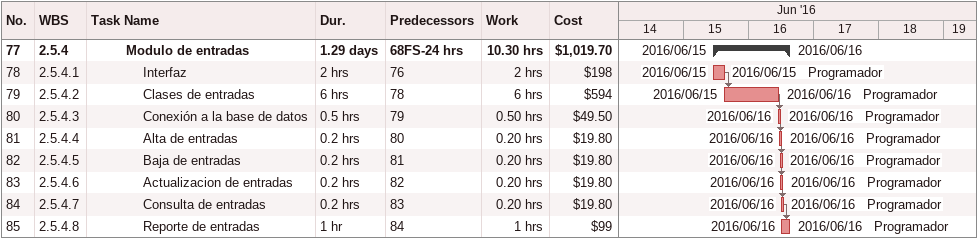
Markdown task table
| ID | WBS | Task | Duration | Start | Finish | Predecessors | Resources | Work (h) | Cost ($) |
|---|---|---|---|---|---|---|---|---|---|
| 77 | 2.5.4 | **Modulo de entradas** | 1.29d | 2016-06-15 | 2016-06-16 | 68FS-24h |  | 10.30 | 1019.70 |
| 78 | 2.5.4.1 | Interfaz | 2h | 2016-06-15 | 2016-06-15 | 76 | Programador | 2 | 198 |
| 79 | 2.5.4.2 | Clases de entradas | 6h | 2016-06-15 | 2016-06-16 | 78 | Programador | 6 | 594 |
| 80 | 2.5.4.3 | Conexión a la base de datos | 0.5h | 2016-06-16 | 2016-06-16 | 79 | Programador | 0.50 | 49.50 |
| 81 | 2.5.4.4 | Alta de entradas | 0.2h | 2016-06-16 | 2016-06-16 | 80 | Programador | 0.20 | 19.80 |
| 82 | 2.5.4.5 | Baja de entradas | 0.2h | 2016-06-16 | 2016-06-16 | 81 | Programador | 0.20 | 19.80 |
| 83 | 2.5.4.6 | Actualizacion de entradas | 0.2h | 2016-06-16 | 2016-06-16 | 82 | Programador | 0.20 | 19.80 |
| 84 | 2.5.4.7 | Consulta de entradas | 0.2h | 2016-06-16 | 2016-06-16 | 83 | Programador | 0.20 | 19.80 |
| 85 | 2.5.4.8 | Reporte de entradas | 1h | 2016-06-16 | 2016-06-16 | 84 | Programador | 1 | 99 |
